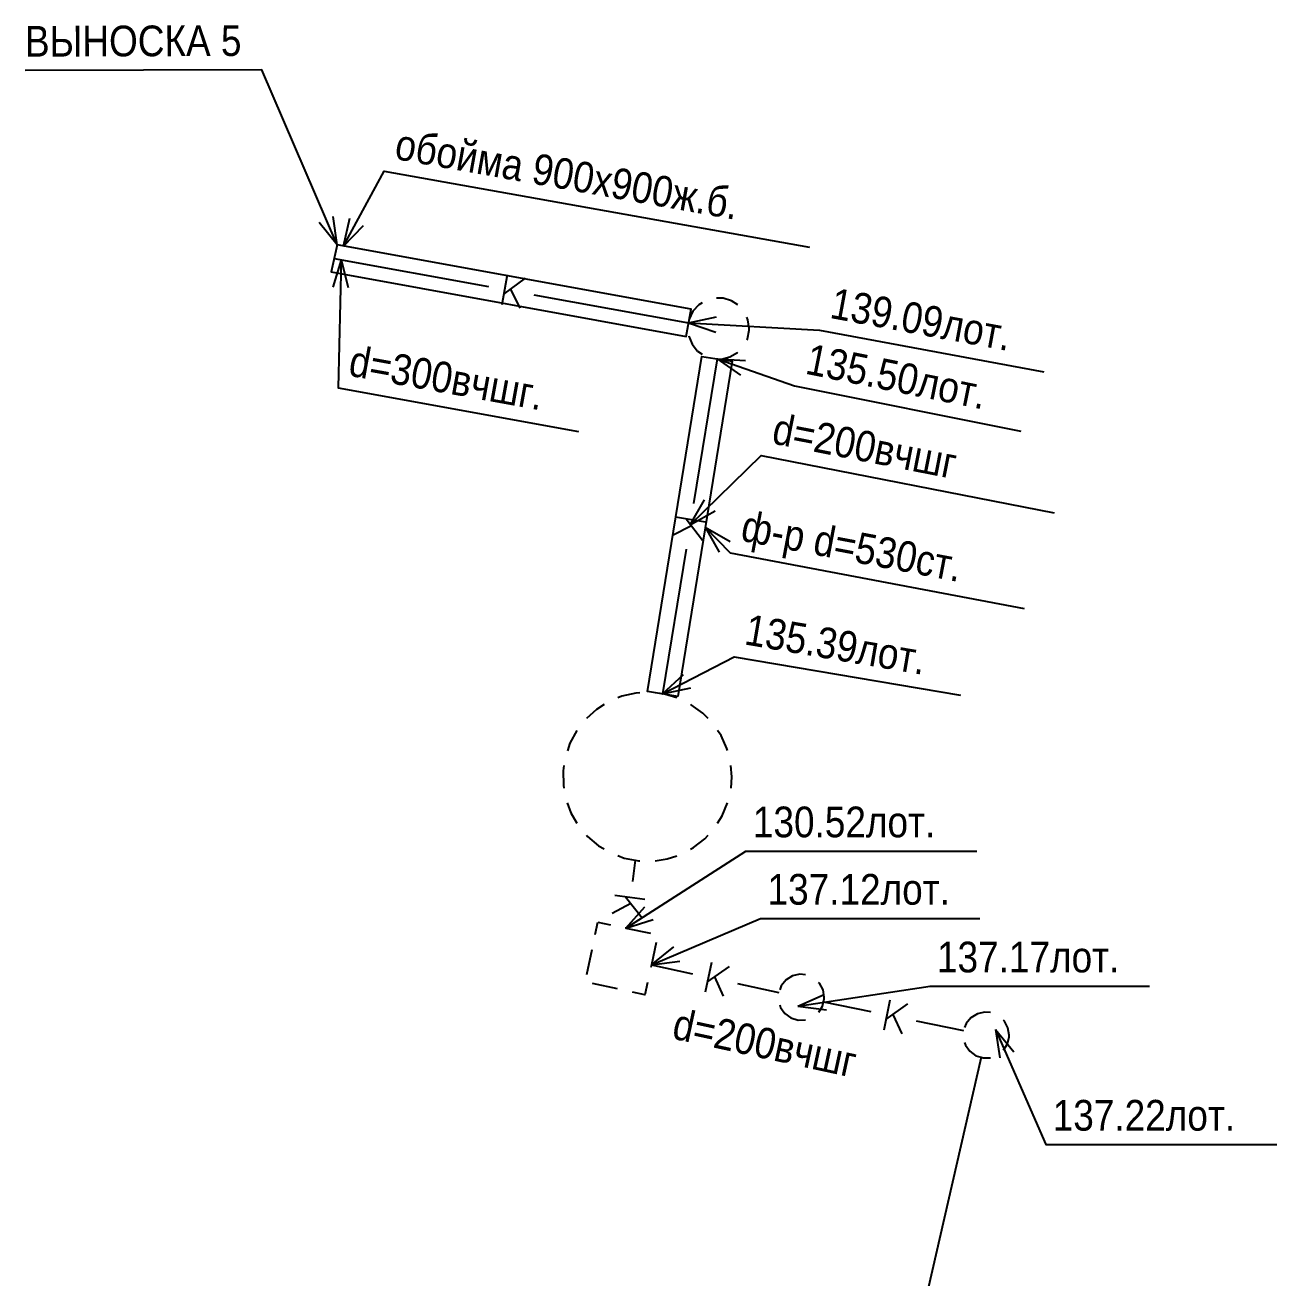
# Model space of a CAD drawing. Header units: metres. Extents: x -3947 to -3704, y 4976 to 6609.
# Drawn here: x -3755.32 to -3714.56, y 5378.42 to 5419.22 of the extents above; entities that cross this region are included whole.
import ezdxf
from ezdxf.enums import TextEntityAlignment as Align

# ---------------------------------------------------------------- set-up
doc = ezdxf.new("R2010")
doc.units = ezdxf.units.M
doc.header["$MEASUREMENT"] = 0
doc.layers.add('Канализация самотёчная', color=7, linetype='Continuous', lineweight=25)
doc.styles.add('Style-RUSSIAN_1251', font='RUSSIAN_1251.shx')
doc.styles.add('Style-RUSSIAN_1251 I 0.00000', font='RUSSIAN_1251.shx')

msp = doc.modelspace()

# ---------------------------------------------------------------- linework, layer by layer
at = {"layer": 'Канализация самотёчная', "linetype": 'Continuous'}
for p, q in [((-3745.158, 5412.059), (-3745.743, 5412.787)), ((-3745.158, 5412.059), (-3745.284, 5412.985)), ((-3744.95, 5412.021), (-3744.741, 5412.931)), ((-3744.95, 5412.021), (-3744.301, 5412.693)), ((-3745.031, 5411.578), (-3745.302, 5410.684)), ((-3745.258, 5411.62), (-3740.225, 5410.704)), ((-3745.031, 5411.578), (-3744.802, 5410.673)), ((-3739.618, 5411.086), (-3739.795, 5410.112)), ((-3739.732, 5410.459), (-3739.027, 5410.979)), ((-3739.509, 5410.624), (-3739.205, 5410.004)), ((-3738.749, 5410.436), (-3733.716, 5409.521)), ((-3733.716, 5409.521), (-3732.804, 5409.721)), ((-3733.716, 5409.521), (-3732.831, 5409.221)), ((-3732.789, 5408.349), (-3733.554, 5403.634)), ((-3732.789, 5408.349), (-3732.02, 5407.818)), ((-3732.789, 5408.349), (-3731.857, 5408.291)), ((-3733.665, 5402.948), (-3733.195, 5403.755)), ((-3733.665, 5402.948), (-3732.846, 5403.397)), ((-3733.621, 5402.917), (-3734.235, 5402.601)), ((-3733.161, 5403.035), (-3734.139, 5403.194)), ((-3733.79, 5403.137), (-3733.257, 5402.442)), ((-3733.172, 5402.868), (-3732.721, 5402.05)), ((-3733.172, 5402.868), (-3732.364, 5402.399)), ((-3733.794, 5402.154), (-3734.559, 5397.439)), ((-3734.559, 5397.439), (-3733.876, 5398.076)), ((-3734.559, 5397.439), (-3733.646, 5397.632)), ((-3732.307, 5394.739), (-3732.338, 5395.104)), ((-3732.333, 5394.374), (-3732.307, 5394.739)), ((-3735.45, 5392.024), (-3735.546, 5391.331)), ((-3735.598, 5390.613), (-3736.204, 5390.284)), ((-3735.14, 5390.741), (-3736.121, 5390.878)), ((-3735.772, 5390.829), (-3735.223, 5390.146)), ((-3735.758, 5389.815), (-3735.135, 5390.511)), ((-3736.753, 5389.605), (-3736.666, 5390.011)), ((-3736.666, 5390.011), (-3736.26, 5389.923)), ((-3735.758, 5389.815), (-3734.866, 5390.09)), ((-3735.754, 5389.846), (-3735.758, 5389.815)), ((-3737.033, 5388.305), (-3736.859, 5389.116)), ((-3734.925, 5388.62), (-3734.194, 5389.201)), ((-3734.925, 5388.62), (-3733.999, 5388.74)), ((-3734.925, 5388.62), (-3733.584, 5388.329)), ((-3732.965, 5388.69), (-3733.175, 5387.722)), ((-3733.1, 5388.067), (-3732.378, 5388.562)), ((-3732.871, 5388.224), (-3732.589, 5387.594)), ((-3736.03, 5387.833), (-3736.842, 5388.008)), ((-3732.118, 5388.01), (-3730.777, 5387.719)), ((-3730.153, 5387.27), (-3729.301, 5387.652)), ((-3729.321, 5387.412), (-3727.776, 5387.096)), ((-3727.161, 5387.464), (-3727.359, 5386.494)), ((-3727.289, 5386.84), (-3726.572, 5387.344)), ((-3730.153, 5387.27), (-3729.226, 5387.157)), ((-3727.062, 5386.999), (-3726.772, 5386.374)), ((-3726.306, 5386.795), (-3724.761, 5386.479)), ((-3723.716, 5386.511), (-3723.585, 5385.586)), ((-3723.716, 5386.511), (-3723.127, 5385.786)), ((-3724.192, 5385.607), (-3726.153, 5377.044))]:
    msp.add_line(p, q, dxfattribs=at)
at = {"layer": 'Канализация самотёчная', "linetype": 'Continuous', "flags": 128}
for points in [[(-3745.158, 5412.059), (-3747.609, 5417.766), (-3755.321, 5417.74)], [(-3744.95, 5412.021), (-3743.625, 5414.463), (-3729.777, 5411.988)], [(-3745.158, 5412.059), (-3745.357, 5411.18), (-3733.797, 5409.078), (-3733.636, 5409.963), (-3745.158, 5412.059)], [(-3745.031, 5411.578), (-3745.127, 5407.407), (-3737.298, 5405.988)], [(-3733.273, 5410.174), (-3733.383, 5410.106), (-3733.572, 5409.897), (-3733.695, 5409.643), (-3733.705, 5409.584)], [(-3732.108, 5410.105), (-3732.319, 5410.243), (-3732.588, 5410.325), (-3732.806, 5410.329)], [(-3733.716, 5409.521), (-3729.454, 5409.286), (-3722.151, 5407.932)], [(-3731.743, 5409.338), (-3731.783, 5409.617), (-3731.822, 5409.703)], [(-3733.711, 5409.089), (-3733.711, 5409.085), (-3733.602, 5408.825), (-3733.424, 5408.605), (-3733.273, 5408.5)], [(-3731.818, 5408.971), (-3731.8, 5409.005), (-3731.745, 5409.282), (-3731.743, 5409.338)], [(-3732.806, 5408.349), (-3732.789, 5408.349), (-3732.643, 5408.343), (-3732.369, 5408.41), (-3732.125, 5408.551), (-3732.108, 5408.57)], [(-3734.066, 5397.359), (-3735.053, 5397.519), (-3733.283, 5408.429), (-3732.296, 5408.269), (-3734.066, 5397.359)], [(-3732.789, 5408.349), (-3730.261, 5407.475), (-3722.896, 5405.992)], [(-3733.665, 5402.948), (-3731.348, 5405.204), (-3721.811, 5403.332)], [(-3733.172, 5402.868), (-3732.359, 5402.036), (-3722.789, 5400.218)], [(-3734.559, 5397.439), (-3732.229, 5398.651), (-3724.859, 5397.393)], [(-3735.306, 5397.47), (-3735.428, 5397.464), (-3735.885, 5397.362), (-3736.017, 5397.307)], [(-3734.095, 5397.311), (-3734.495, 5397.431), (-3734.559, 5397.439), (-3734.808, 5397.469)], [(-3736.466, 5397.09), (-3736.715, 5396.933), (-3737.041, 5396.64)], [(-3733.079, 5396.635), (-3733.248, 5396.811), (-3733.626, 5397.088), (-3733.644, 5397.097)], [(-3737.354, 5396.251), (-3737.577, 5395.84), (-3737.662, 5395.589)], [(-3732.448, 5395.591), (-3732.466, 5395.66), (-3732.659, 5396.086), (-3732.768, 5396.246)], [(-3737.773, 5395.104), (-3737.8, 5394.933), (-3737.793, 5394.465), (-3737.776, 5394.375)], [(-3737.664, 5393.889), (-3737.544, 5393.565), (-3737.349, 5393.23)], [(-3732.768, 5393.233), (-3732.621, 5393.464), (-3732.443, 5393.887)], [(-3737.039, 5392.839), (-3737.007, 5392.8), (-3736.65, 5392.497), (-3736.465, 5392.389)], [(-3733.647, 5392.386), (-3733.558, 5392.434), (-3733.188, 5392.722), (-3733.078, 5392.843)], [(-3735.758, 5389.815), (-3731.846, 5392.32), (-3724.334, 5392.32)], [(-3736.016, 5392.173), (-3735.808, 5392.094), (-3735.45, 5392.024), (-3735.348, 5392.005), (-3735.307, 5392.004)], [(-3734.808, 5392.006), (-3734.416, 5392.065), (-3734.096, 5392.171)], [(-3735.772, 5389.818), (-3735.758, 5389.815), (-3734.96, 5389.643)], [(-3734.925, 5388.62), (-3731.368, 5390.126), (-3724.231, 5390.126)], [(-3734.769, 5389.346), (-3734.925, 5388.62), (-3734.943, 5388.535)], [(-3729.906, 5388.29), (-3730.094, 5388.309), (-3730.332, 5388.254), (-3730.539, 5388.125), (-3730.695, 5387.937), (-3730.745, 5387.804)], [(-3735.049, 5388.046), (-3735.136, 5387.641), (-3735.542, 5387.728)], [(-3730.153, 5387.27), (-3725.851, 5387.921), (-3718.707, 5387.921)], [(-3729.296, 5387.561), (-3729.336, 5387.801), (-3729.451, 5388.017), (-3729.483, 5388.047)], [(-3730.745, 5387.317), (-3730.72, 5387.231), (-3730.578, 5387.032), (-3730.38, 5386.889), (-3730.147, 5386.817), (-3729.905, 5386.824)], [(-3729.479, 5387.071), (-3729.355, 5387.27), (-3729.321, 5387.412), (-3729.298, 5387.507), (-3729.296, 5387.561)], [(-3723.886, 5387.06), (-3724.074, 5387.079), (-3724.312, 5387.024), (-3724.519, 5386.895), (-3724.675, 5386.707), (-3724.725, 5386.574)], [(-3723.716, 5386.511), (-3722.083, 5382.768), (-3714.557, 5382.768)], [(-3723.276, 5386.331), (-3723.316, 5386.571), (-3723.431, 5386.787), (-3723.463, 5386.817)], [(-3724.725, 5386.087), (-3724.7, 5386.001), (-3724.558, 5385.802), (-3724.36, 5385.659), (-3724.192, 5385.607), (-3724.127, 5385.587), (-3723.885, 5385.594)], [(-3723.459, 5385.841), (-3723.335, 5386.04), (-3723.278, 5386.277), (-3723.276, 5386.331)]]:
    msp.add_lwpolyline(points, dxfattribs=at)

# ---------------------------------------------------------------- texts
at = {"layer": 'Канализация самотёчная', "linetype": 'Continuous', "style": 'Style-RUSSIAN_1251'}
for s, rotation, width, p in [('ВЫНОСКА 5', 0.1937, 0.899998, (-3755.325, 5419.189)), ('обойма 900x900ж.б.', 349.8702, 0.899998, (-3743.149, 5415.85)), ('139.09лот.', 349.4956, 0.899998, (-3728.968, 5410.67)), ('d=300вчшг.', 349.7208, 0.899998, (-3744.647, 5408.794)), ('135.50лот.', 348.6121, 0.899998, (-3729.754, 5408.852)), ('d=200вчшг   ', 348.8943, 0.9, (-3730.848, 5406.583)), ('ф-р d=530ст.', 349.2433, 0.9, (-3731.867, 5403.419)), ('135.39лот.', 350.3153, 0.899998, (-3731.764, 5400.042))]:
    msp.add_text(s, height=1, rotation=rotation, dxfattribs=dict(at, width=width)).set_placement(p, align=Align.TOP_LEFT)
at = {"layer": 'Канализация самотёчная', "linetype": 'Continuous', "style": 'Style-RUSSIAN_1251', "width": 0.9}
for s, p in [('130.52лот.', (-3731.621, 5393.77)), ('137.12лот.', (-3731.143, 5391.576)), ('137.17лот.', (-3725.626, 5389.371)), ('137.22лот.', (-3721.858, 5384.218))]:
    msp.add_text(s, height=1, dxfattribs=at).set_placement(p, align=Align.TOP_LEFT)
at = {"layer": 'Канализация самотёчная', "linetype": 'Continuous', "style": 'Style-RUSSIAN_1251 I 0.00000', "width": 0.9}
msp.add_text('d=200вчшг', height=1, rotation=347.751, dxfattribs=at).set_placement((-3734.293, 5386.225))

doc.saveas('drawing.dxf')
